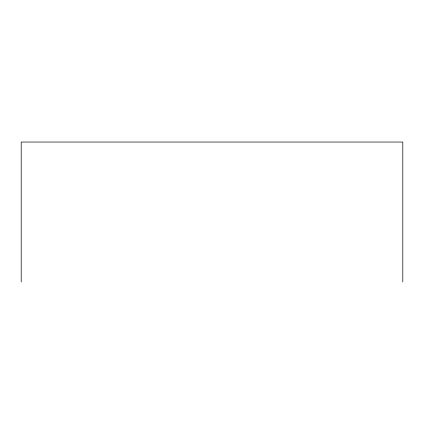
<?xml version="1.0" encoding="UTF-8"?>
<svg xmlns="http://www.w3.org/2000/svg" width="424" height="424" viewBox="0 0 424 424"><rect width="100%" height="100%" fill="white"/><g stroke="black" fill="none" stroke-linecap="round" stroke-linejoin="round"><path stroke-width="0.64" d="M402.8 281.96L402.8 142.04L21.2 142.04L21.2 281.96"/></g></svg>
